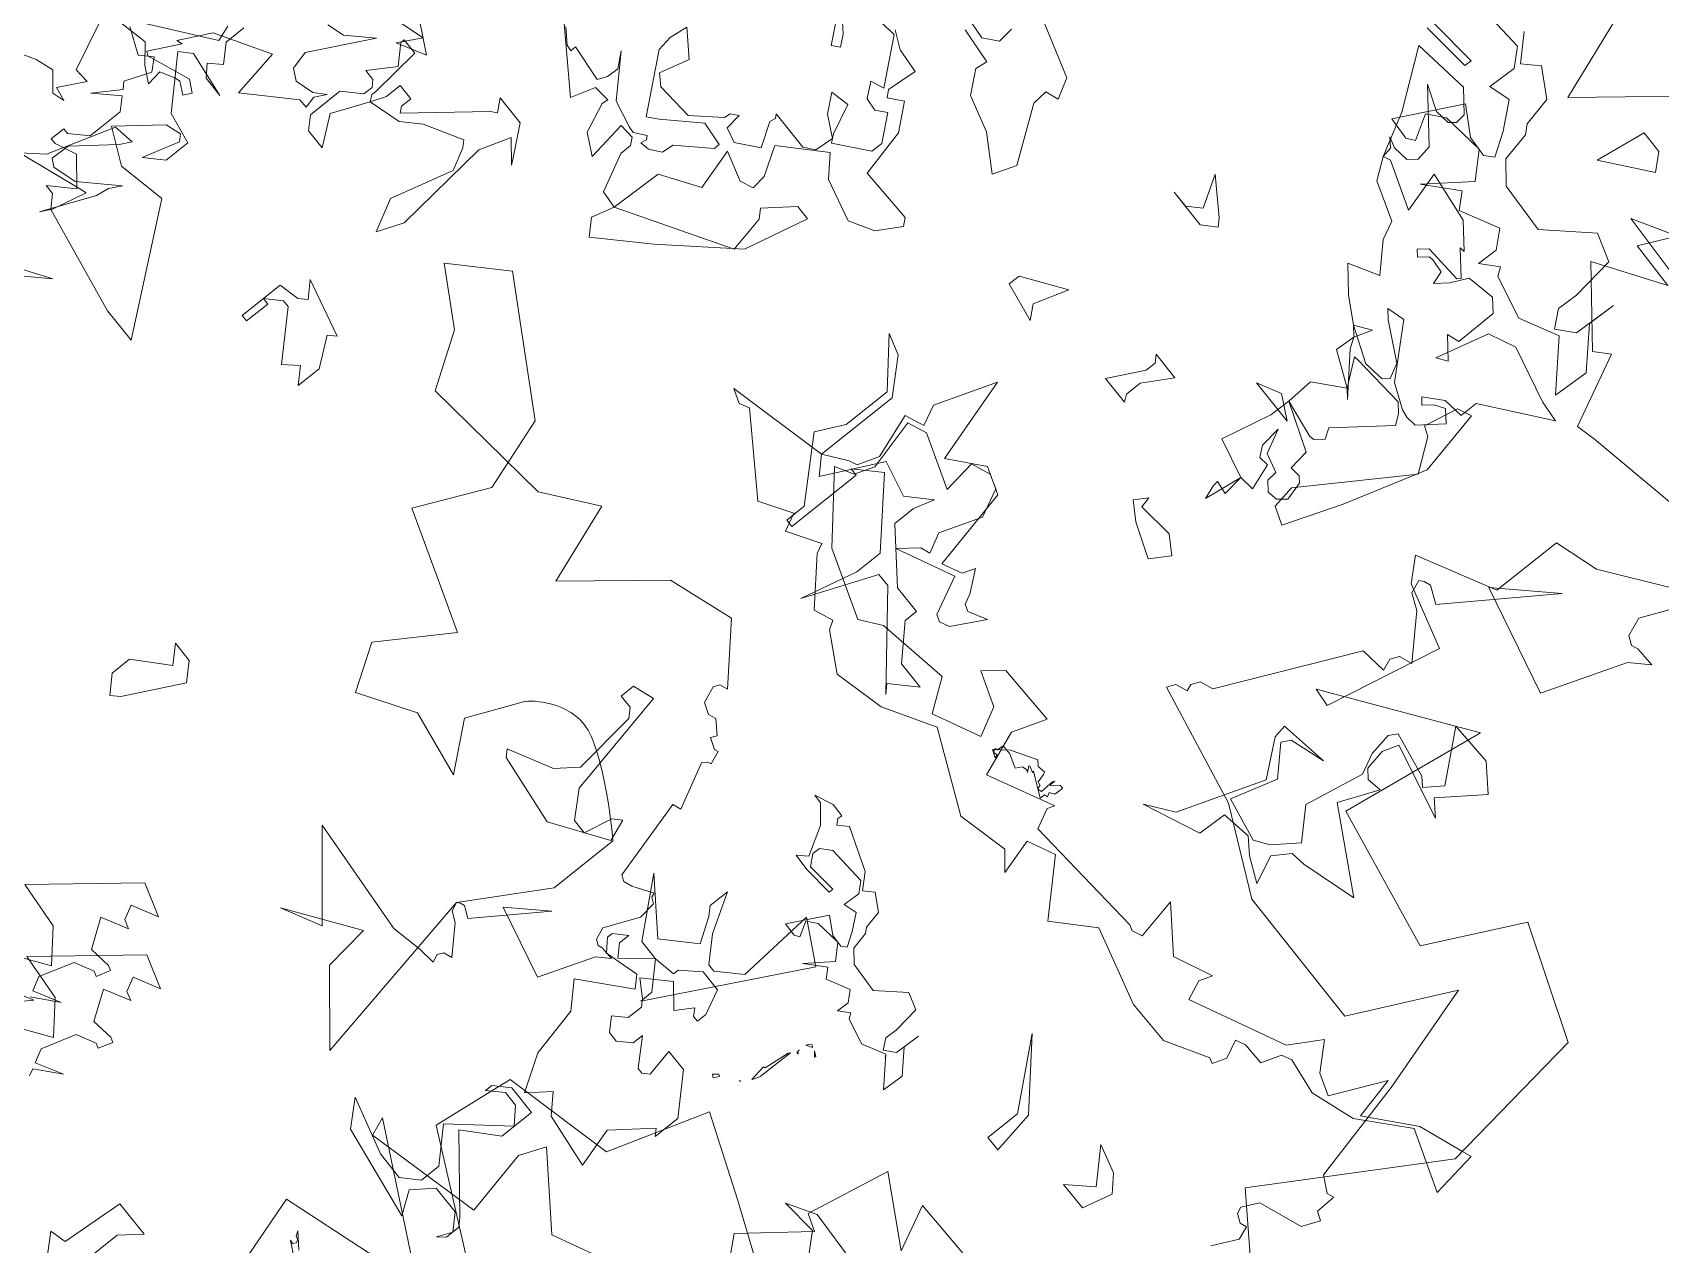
# Model space of a CAD drawing. Header units: metres. Extents: x -71 to 881, y -503 to 661.
# Drawn here: x 115.954 to 120.277, y -240.893 to -237.674 of the extents above; entities that cross this region are included whole.
import ezdxf

# ---------------------------------------------------------------- set-up
doc = ezdxf.new("R2010")
doc.units = ezdxf.units.M
doc.layers.add('ARBRE', color=100, linetype='Continuous', lineweight=13, true_color=0x00ff3f)

# ---------------------------------------------------------------- blocks, each defined once
blk = doc.blocks.new('WMF2', base_point=(0, 0.01))
at = {"color": 251, "lineweight": 0, "true_color": 0x636466}
for points in [[(49.4, -70.11), (59.14, -74.81), (58.34, -81.44), (49.36, -83.76), (46.84, -91.88), (40.14, -89.34), (24.4, -82.93)], [(3.9, -111.79), (16.57, -120.44), (8.22, -134.47), (9.81, -146.85), (18.98, -150.2), (22.71, -142.59), (34.39, -144.58), (32.65, -156.43), (43.16, -148.65), (41.63, -148.52), (39.67, -158.01), (44.92, -159.4), (46.44, -161.06), (40.43, -164.26), (40.42, -170.12), (36.91, -171.27), (31.95, -175.08)], [(27.13, -180.99), (44.83, -177.37), (46.41, -176.96), (49.12, -182.48), (50.2, -181.46), (55.69, -185.68), (50.55, -189.17), (54.41, -189.22), (50.23, -198.2)], [(58.37, -50.92), (61.87, -62.25), (50.47, -66), (62.16, -71.92), (61.59, -70.48), (52.23, -72.98), (53.36, -78.3), (52.54, -80.39), (46.99, -76.49), (41.75, -79.1)], [(37.25, -86.3), (38.33, -87.51), (34.61, -92.45), (35.99, -92.94), (34.69, -99.75), (29.28, -96.73), (30.97, -100.19), (21.09, -100.49)], [(14.72, -115.61), (13.76, -117.64), (14.16, -118.66), (14.68, -118.45), (15.39, -118.76), (15.6, -119.27), (14.94, -120.61), (11.56, -121.96), (10.97, -123.39), (11.67, -123.68), (11.74, -125.32), (12.27, -125.11), (13.58, -125.77), (15.6, -134.05), (18.21, -142.77), (22.11, -134.68), (33.61, -134.71), (40.51, -137.9), (50.45, -139.73), (50.16, -140.44), (49.24, -140.81), (49.44, -141.32), (49.15, -142.04), (48.13, -142.44), (43.19, -153.31), (41.06, -153.59), (41.43, -154.51), (41.13, -155.22), (40.11, -155.63), (43.05, -158.46), (44.35, -159.02), (44.76, -160.04), (44.45, -160.3), (43.92, -160.51), (42.49, -159.91), (37.1, -168.03), (40.97, -163.9), (32.15, -161.95), (29.82, -168.64), (28.52, -170), (30.14, -169.93), (30.65, -169.72), (31.37, -170.03), (31.94, -171.46), (30.17, -175.61)], [(50.47, -189.97), (56.38, -190.15), (44.99, -196.88)], [(58.51, -202.62), (66.66, -192.17), (70.16, -201.76), (80.62, -185.19), (89.7, -182.43), (90.01, -206.45), (97.85, -210.62), (106.23, -212.96), (97.57, -221.28), (108.11, -219.06), (114.95, -222), (119.42, -221.88), (119.84, -230.55), (121.43, -231.58), (122.86, -232.19), (129.04, -230.77), (131.8, -232.03), (142.53, -219.05), (147.98, -228.38)], [(57.93, -59.84), (59.21, -60.53), (58.92, -60.47), (58.77, -60.73), (58.88, -60.98), (59.17, -61.05), (59.42, -61.39), (58.22, -60.54)], [(69.59, -44.79), (71.26, -46.54), (69.94, -46.89), (69.59, -52), (66.59, -52), (67.83, -50.32), (67.83, -47.34)], [(82.59, -63.67), (82.02, -62.61), (81.29, -62.4), (83.29, -61.31), (81.8, -59.17), (80.03, -59.45), (79.63, -59.31), (79.98, -58.16), (80.39, -58.29), (81.86, -57.49), (82.69, -54.71), (82.12, -53.66), (80.09, -54.82), (81.89, -53.24), (81.61, -52.7)], [(87.55, -55.72), (85.96, -56.58), (87.61, -54.06)], [(86.07, -53.59), (82.77, -55.98), (85.1, -58.01), (88.93, -58.28), (83.26, -65.56), (80.58, -64.76), (82.59, -63.67), (82.59, -63.67)], [(87.01, -67), (86.45, -65.93), (85.72, -65.71), (87.73, -64.61), (86.24, -62.48), (84.47, -62.76), (84.07, -62.63), (84.4, -61.49), (84.81, -61.62), (86.3, -60.82), (87.13, -58.03), (86.56, -56.98), (84.52, -58.13), (86.33, -56.54)], [(90.49, -56.9), (87.19, -59.31), (89.51, -61.33), (93.35, -61.59), (87.7, -68.89), (85.01, -68.09), (87.01, -67), (87.01, -67)], [(64.7, -71.27), (60.09, -70.06), (57.77, -70.06), (56.55, -71.27), (56.55, -72.98), (58.86, -75.3), (55.34, -79.44), (56.55, -80.53), (57.77, -80.53), (58.86, -79.44), (58.86, -80.05), (57.77, -81.14), (55.34, -81.14), (55.34, -78.22), (57.77, -75.92), (52.42, -71.77), (51.91, -71.27), (51.91, -70.06), (52.42, -69.46), (51.91, -70.67), (53.02, -71.77), (55.34, -71.77), (56.55, -70.06), (55.34, -68.37), (63.01, -69.46), (64.7, -71.27), (64.7, -71.27)], [(68.73, -71.99), (73.89, -76.06), (74.34, -79.76), (79.68, -75.87), (76.6, -77.49), (82.66, -82.33), (73, -81.67), (70.51, -82.25), (69.1, -82.43), (69.35, -83.04), (69.14, -83.51), (68.47, -83.79), (70.41, -85.67), (71.27, -86.04), (71.55, -86.71), (71.33, -86.9), (71, -87.03), (70.05, -86.62), (66.45, -92.02), (69.04, -89.28), (63.17, -87.99), (61.62, -92.45), (60.75, -93.34), (61.84, -93.29), (62.18, -93.16), (62.64, -93.37), (63.02, -94.3), (61.86, -97.06), (62.03, -98.49), (62.51, -98.7), (62.64, -99.03), (64.13, -98.04), (64.8, -97.78), (65.29, -97.98), (67.08, -104.41), (66.4, -104.68), (68.19, -108.14), (67.94, -108.55), (67.68, -108.66), (68.1, -109.68), (68.37, -109.56), (69.29, -109.9), (69.08, -110.38), (70.18, -111.12), (70.78, -110.87), (71.7, -111.21), (72.22, -112.5), (72.02, -112.99), (71.4, -113.23), (75.46, -116.88), (80.69, -115.04), (86.12, -108.09), (88.43, -114.47), (92.34, -111.31), (103.35, -109.97), (106.1, -114.07), (110.61, -116.64), (106.84, -120.37), (96.77, -114.54), (94.84, -108.74), (97.41, -102.93), (91.6, -101), (87.74, -99.72), (91.28, -94.1), (89.03, -90.71), (84.85, -93.45), (79.38, -92.64), (82.27, -96.02), (80.34, -100.54), (80.31, -100.55), (80.25, -100.64), (80.17, -100.76), (80.05, -100.9), (79.89, -101.09), (79.68, -101.28), (79.47, -101.5), (79.2, -101.73), (78.93, -101.95), (78.6, -102.17), (78.25, -102.36), (77.89, -102.55), (77.49, -102.7), (77.07, -102.81), (76.62, -102.9), (76.15, -102.93), (75.62, -102.89), (75.04, -102.76), (74.41, -102.57), (73.74, -102.32), (73.05, -102.03), (72.35, -101.7), (71.67, -101.35), (70.98, -101), (70.34, -100.64), (69.73, -100.29), (69.19, -99.97), (68.7, -99.67), (68.31, -99.43), (68.02, -99.24), (67.83, -99.11), (67.77, -99.08), (67.77, -93.28), (71.55, -86.71), (68.73, -71.99), (68.73, -71.99)], [(97.72, -81.01), (100.04, -76.4), (100.64, -75.79), (101.87, -77), (101.87, -78.71), (99.41, -81.01), (100.64, -82.24), (98.93, -82.24), (97.72, -81.01), (97.72, -81.01)], [(96.75, -164.41), (91.89, -162.99), (91.03, -161.43), (92.05, -161.03), (91.94, -159.79), (89, -155.76), (89.67, -153.85), (92.49, -155.57), (95.44, -156.33), (96.81, -157.94), (96.68, -158.92), (99.66, -159.16)], [(103, -154.96), (101.56, -154.29), (99.54, -154.17), (99.73, -151.7), (99.31, -151.21), (98.26, -152.1), (96.65, -150.2), (95.72, -146.4), (91.23, -146.56), (90.77, -146.01), (91.89, -144.08), (93.76, -142.97), (97.21, -143.77), (98.75, -145.15), (101.81, -142.17), (100.48, -140.04), (100.32, -138.84), (101.34, -138.36), (103.76, -139.06), (102.79, -135.77), (105.69, -133.77), (105.82, -129.54), (107.25, -129.65), (108.74, -132.52), (108.73, -133.49), (109.15, -133.99), (110.39, -133.89), (109.93, -130.65), (111.62, -131.51), (112.63, -133.81), (112.58, -134.33), (113.9, -134.17), (114.51, -132.19), (129.81, -142.39)], [(131.77, -88.88), (128.43, -92.34), (131.45, -90.3)], [(137.29, -96.51), (132.41, -98.35), (132.02, -98.48), (132.65, -95.66), (133.11, -94.75), (131.35, -98.96), (131.2, -100.04), (130.7, -101), (133.23, -98.36), (135.1, -97.76), (135.74, -98.1), (135.68, -99.63), (133.33, -102.77), (132.87, -103.68), (134.56, -103.4), (136.24, -97.94), (137.95, -96.02)], [(144.2, -100.81), (142.43, -101.88), (141.01, -102.38), (139.61, -101.25), (138.63, -101.56), (139.77, -101.73), (138.66, -103.88), (139.89, -103.76), (141.57, -107.36)], [(140.9, -108.66), (138.27, -109.27), (136.88, -108.14), (135.58, -107.47), (135.77, -108.71), (134.62, -109.36), (134.22, -109.47), (133.26, -108.98), (132.92, -109.62), (133.89, -110.13), (137.3, -108.77), (137.63, -108.93), (136.36, -111.4), (136.84, -111.24), (135.54, -113.78), (131.42, -116.34), (130.72, -112.44), (127.35, -115.8), (126.6, -115.82), (126.85, -116.77), (126.37, -117.68), (127.17, -116.93), (128.65, -116.47), (129.55, -116.93), (129.96, -118.38), (127.38, -123.37), (129.16, -121.51), (130.54, -121.07)], [(130.4, -124.53), (125.18, -126.19), (126.16, -124.31), (123.96, -125.55), (126.75, -127)], [(118.99, -135.3), (117.81, -134.49), (117.3, -134.44), (117.31, -134.91), (114.32, -134.66), (114, -135.42), (113.97, -136.41), (114.88, -137.47), (112.09, -134.75), (109.9, -134.31), (109.39, -134.27), (108.55, -134.98), (108.32, -134.71), (108.41, -134.24), (107.65, -134.4), (106.82, -135.1), (106.74, -136.05), (104.54, -138.4), (104.55, -138.87), (106.51, -139.03), (108.95, -136.47), (109.72, -135.82), (113.14, -139.82), (113.34, -141.07), (113.17, -142.56), (111.11, -141.15), (111.72, -138.72), (110.83, -138.12), (107.79, -138.4), (105.92, -140.47), (105.88, -141), (105.33, -141.47), (105.18, -140.15), (103.95, -139.86), (102.35, -141.23), (103.5, -143.03), (103.41, -143.5), (103.65, -143.77), (100.39, -143.77), (99.59, -144.43), (99.47, -145.98), (101.18, -146.84), (102.3, -148.17), (100.78, -148.52), (99.7, -146.26), (99.24, -145.7), (96.84, -147.73), (96.81, -148.71), (98.38, -150.55), (99.16, -149.88), (100.2, -149.96), (101.09, -151.02), (100.03, -151.47), (102.77, -154.68), (106.07, -154.17)], [(106.42, -152.45), (105.24, -151.63), (104.58, -150.84), (105.14, -150.36), (107.17, -152.77)], [(101.88, -160.07), (98.36, -159.78), (97.31, -160.68), (97.47, -161.98)], [(55.55, -83.45), (56.85, -81.67), (58.61, -84.37), (59.53, -88.36), (61.31, -90.12), (57.78, -93.28), (58.61, -94.11), (61.31, -93.28), (62.23, -94.11), (62.23, -94.58), (61.31, -95.5), (61.31, -94.58), (60.48, -93.73), (58.61, -95.97), (56.85, -96.33), (56.85, -96.8), (55.55, -98.2), (53.79, -98.2), (52.87, -96.33), (52.87, -95.5), (53.33, -95.5), (53.79, -95.97), (54.63, -94.58), (56.39, -95.97), (58.23, -94.11), (56.85, -93.28), (56.39, -92.81), (56.39, -91.51), (57.31, -90.59), (56.39, -89.66), (55.55, -89.66), (54.63, -90.59), (54.63, -91.51), (52.87, -89.66), (52.41, -89.66), (51.93, -90.12), (52.41, -92.34), (50.63, -92.34), (47.94, -89.66), (47.94, -87.42), (48.41, -87.89), (50.63, -84.84), (49.71, -81.67), (54.16, -82.15), (55.55, -83.45), (55.55, -83.45)], [(30.71, -93.26), (29.79, -92.67), (31.51, -90.88), (33.12, -90.61), (34.74, -92.37), (37.69, -92.07), (35.5, -93.43), (30.71, -93.26), (30.71, -93.26)], [(48.48, -94.16), (48.71, -93.73), (48.96, -93.86), (48.64, -94.24), (48.48, -94.16), (48.48, -94.16)], [(58.61, -95.97), (60.32, -95.97), (63.86, -99.98), (59.71, -97.06), (57.39, -99.38), (58.61, -101.21), (59.21, -101.81), (59.21, -103.52), (57.39, -100.59), (55.69, -98.89), (55.08, -98.89), (53.39, -100.59), (53.87, -107.05), (50.45, -105.22), (56.79, -93.05), (56.79, -94.14), (58.61, -95.97), (58.61, -95.97)], [(47.28, -95.16), (47.15, -95.21), (47.28, -95.16), (47.28, -95.16)], [(132.71, -95.54), (133.58, -96.42), (134.37, -96.42), (132.71, -98.1), (134.81, -99.76), (136.47, -98.97), (136.93, -98.97), (136.93, -100.2), (136.47, -100.2), (135.25, -101.44), (135.25, -104.42), (136.12, -105.31), (137.8, -103.54), (136.47, -105.66), (136.93, -106.1), (136.12, -108.22), (136.93, -109.09), (137.8, -108.22), (139.92, -109.09)], [(140.71, -109.09), (134.81, -113.75), (135.25, -114.99)], [(134.37, -115.87), (134.37, -114.12), (133.14, -112.88), (134.02, -111.98), (133.14, -111.2), (131.46, -111.2), (135.25, -111.63), (136.12, -110.76), (132.71, -107.41), (130.14, -106.98), (130.14, -104.87), (131.46, -103.54), (130.59, -106.54), (131.03, -106.98), (132.27, -106.54), (134.81, -103.19), (131.92, -101.88), (128.03, -102.76), (120.98, -94.11), (123.89, -94.11), (132.71, -95.54), (132.71, -95.54)], [(46.51, -96.62), (46.65, -96.16), (46.74, -95.97), (46.95, -97.29), (46.8, -97.34), (46.58, -99.41), (46.49, -99.57), (46.51, -96.62), (46.51, -96.62)], [(78.38, -97.12), (74.97, -98.96), (73.76, -100.65), (74.37, -105.9), (74.97, -106.51), (76.08, -106.51), (76.08, -107.72), (74.37, -108.33), (72.54, -99.56), (70.84, -97.73), (69.62, -97.73), (69.14, -100.05), (68.53, -100.65), (67.9, -98.96), (72.05, -96.02), (77.9, -96.64), (78.38, -97.12), (78.38, -97.12)], [(46.06, -100), (46.17, -99.95), (46.26, -100.23), (46.22, -100.08), (46.06, -100), (46.06, -100)], [(45.08, -100.81), (45.46, -101.12), (45.03, -100.9), (45.08, -100.81), (45.08, -100.81)], [(45.94, -101.27), (45.76, -101.16), (46.23, -100.87), (46.06, -101.21), (45.94, -101.27), (45.94, -101.27)], [(111.88, -106.14), (110.25, -104.06), (110.25, -101.98), (111.34, -103.08), (112.32, -101.98), (115.5, -105.17), (116.06, -105.17), (117.15, -104.06), (116.61, -104.06), (116.61, -101.98), (117.15, -101.98), (117.15, -105.71), (115.5, -106.14), (114.95, -106.7), (116.06, -107.79), (111.34, -106.7), (111.88, -106.14), (111.88, -106.14)], [(41.84, -105.25), (43.62, -104.29), (45.73, -104.74), (46.01, -105.12), (46.77, -104.41), (46.73, -105.44), (47.43, -106.2), (49.22, -105.25), (49.85, -105.94), (51.28, -104.6), (49.82, -106.67), (50.87, -107.74), (52.95, -107.44), (53.69, -106.82), (53.01, -105.71), (53.39, -105.43), (54.48, -105.47), (52.9, -108.54), (51.53, -107.75), (50.51, -107.72), (50.13, -108.07), (50.82, -109.11), (51.79, -110.25), (52.85, -109.93), (52.79, -111.31), (53.49, -112.07), (56.63, -111.82), (57.39, -111.12), (57.42, -110.48), (56.72, -109.72), (54.29, -109.98), (54.31, -109.62), (56.73, -109.36), (58.12, -109.4), (57.43, -110.12), (58.73, -112.28), (60.09, -113.37), (60.82, -113.4), (59.39, -114.07), (58.29, -114.03), (58.31, -113.66), (57.96, -113.28), (57.27, -113.98), (53.82, -112.76), (52.77, -111.68), (52.09, -112.38), (50.71, -111.59), (50.41, -110.19), (50.06, -109.81), (49.75, -108.42), (48.76, -107.65), (46.27, -107.55), (44.45, -109.59), (43.06, -109.17), (42.78, -107.03), (42.83, -106.03), (42.2, -105.27), (41.44, -105.97), (41.35, -108.07), (41.41, -106.7), (39.72, -105.17), (39.79, -103.4), (41.84, -105.25), (41.84, -105.25)], [(41.84, -105.25), (41.63, -105.03), (41.84, -105.25), (41.84, -105.25)], [(31.94, -110.31), (36.07, -115.05), (31.32, -110.9), (30.71, -107.38), (31.94, -107.38), (31.94, -110.31), (31.94, -110.31)], [(23.77, -111.52), (26.08, -113.84), (23.77, -113.24), (22.56, -112.13), (23.16, -109.69), (25.47, -109.69), (23.77, -111.52), (23.77, -111.52)], [(115.75, -121.61), (116.64, -123.29), (117.08, -123.72), (119.97, -122.05), (121.3, -120.73), (123.86, -119.93), (125.08, -116.95), (123.4, -114.83), (125.08, -114.83), (125.96, -115.71), (125.96, -118.61), (124.64, -119.93), (124.64, -120.73), (125.08, -121.17), (125.96, -121.17), (124.64, -123.29), (125.96, -124.6), (125.96, -124.95), (124.64, -124.95), (124.21, -120.73), (124.21, -120.38), (123.86, -119.93), (123.4, -121.17), (123.4, -122.5), (122.09, -122.5), (122.09, -121.61), (121.74, -121.17), (117.52, -126.7), (117.08, -127.05), (117.87, -127.93), (115.4, -127.93), (113.63, -125.83), (113.28, -125.39), (114.96, -126.7), (115.75, -124.16), (114.96, -116.16), (115.75, -114.04), (117.08, -116.51), (115.75, -121.61), (115.75, -121.61)], [(88.02, -127.64), (89.18, -128.05), (81.01, -130.16), (79.28, -131.51), (78.66, -131.81), (78.08, -133.54), (79.32, -137.06), (77.83, -137.7), (78.59, -139.25), (76.91, -144.21), (74.85, -137.35), (72.31, -139.57), (70.12, -138.82), (68.65, -132.15), (67.1, -132.91), (66.75, -133.95), (65.48, -132.37), (65.1, -131.6), (64.53, -131.41), (63.1, -132.21), (64.5, -129.59), (65.26, -129.22), (65.84, -129.4), (67.29, -132.34), (71.77, -130.12), (70.62, -131.65), (69.87, -131.93), (70.65, -133.46), (69.51, -136.82), (70.57, -138.98), (71.73, -139.36), (73.23, -138.72), (72.87, -136.03), (77.25, -137.51), (78.75, -136.87), (77.7, -132.76), (78.24, -131.16), (79.66, -130.35), (74.87, -126.28), (69.33, -124.41), (67.74, -125.68), (61.86, -126.76), (60.09, -124.38), (56.38, -126.21), (57.56, -128.41), (60.34, -129.35), (59.17, -130.88), (54.25, -131.01), (55.18, -128.25), (53.81, -124.69), (48.67, -127.32), (48.87, -126.75), (48.11, -125.21), (37.91, -126.12), (37.44, -125.97), (36.67, -126.35), (37.35, -129.67), (33.92, -127.23), (30.88, -128.65), (31.23, -127.59), (30.59, -126.09), (23.17, -129.77), (21.67, -132.34), (19.86, -130.44), (18.12, -129.86), (16.15, -134.19), (15.36, -130.85), (11.87, -133.9), (8.32, -135.28), (7.59, -135.54), (7.07, -131.77), (12.02, -133.45), (15.55, -130.27), (19.06, -129.03), (22.02, -129.38), (22.79, -129), (23.33, -127.38), (25.15, -127.33), (25.92, -126.95), (25.23, -125.56), (25.63, -124.43), (26.08, -124.57), (29.34, -122.59), (32.94, -122.53), (39.22, -124.13), (42.07, -121.37), (45.72, -125.04), (47.88, -123.97), (47.05, -121.13), (48.46, -122.25), (52.55, -121.18), (59.04, -124.03), (62.95, -121.62), (67.02, -120.56), (70.08, -122.22), (70.5, -122.88), (71.99, -122.24), (75.25, -125.13), (75.62, -125.9), (78.11, -124.29), (78.79, -125.68), (81.26, -124.08), (87.26, -128.05), (88.02, -127.64), (88.02, -127.64)], [(81.01, -137.11), (81.01, -130.16), (79.79, -128.95), (77.48, -133.7), (74.56, -133.08), (72.85, -134.78), (73.33, -133.08), (73.33, -131.26), (69.33, -128.34), (67, -128.34), (67, -127.23), (64.57, -124.92), (62.26, -124.92), (64.09, -123.1), (63.48, -122.5), (69.93, -127.84), (71.03, -127.84), (73.33, -122), (72.24, -126.63), (72.24, -128.95), (76.88, -133.08), (78.71, -131.26), (78.09, -131.26), (78.09, -124.92), (78.71, -124.92), (78.71, -126.63), (82.71, -130.78), (81.61, -133.08), (81.61, -137.11), (85.03, -140.02), (83.32, -139.54), (81.01, -137.11), (81.01, -137.11)], [(54.16, -127.33), (52.25, -128.51), (51.85, -128.21), (51.22, -128.34), (51.11, -128.15), (50.9, -127.48), (50.6, -127.43), (50.52, -127.17), (50.44, -127.11), (50.17, -127.21), (50.23, -128.35), (50.16, -128.51), (50.16, -128.08), (50.07, -128.03), (49.62, -128.66), (49.33, -128.62), (49.38, -127.89), (49.74, -127.62), (49.57, -127.32), (49.82, -127.23), (49.84, -126.81), (51.76, -127.71), (51.74, -127.58), (52.22, -127.74), (52.33, -127.68), (51.98, -127.29), (52.17, -127.38), (52.57, -127.26), (52.83, -126.75), (53.96, -127.11), (54.74, -127.1), (54.8, -126.57), (54.93, -126.53), (54.96, -126.46), (54.93, -126.32), (54.74, -126.22), (54.51, -126.31), (54.41, -126.05), (55.06, -126.28), (54.16, -127.33), (54.16, -127.33)], [(105.82, -129.54), (97.54, -134.76), (98.14, -137.7), (98.75, -138.3), (97.05, -140.62), (95.83, -140.62), (97.05, -135.38), (101.69, -130.15), (105.21, -126.6), (106.3, -127.7), (105.82, -129.54), (105.82, -129.54)], [(28.56, -153.92), (30.94, -150.53), (29.67, -149.64), (35.82, -150.93), (36.23, -149.61), (35.92, -147.95), (35.22, -147.45), (34.02, -147.66), (35.31, -144.47), (28.78, -140.9), (33.22, -139.51), (34.42, -139.31), (35.29, -137.92), (34.3, -135.76), (36.32, -136.63), (37.59, -137.52), (39.98, -137.11), (40.07, -134.73), (44.54, -132.73), (42.46, -134.33), (40.08, -141.29), (42.26, -143.89), (42.45, -144.97), (38.49, -145.64), (41.28, -144.68), (41.66, -143.99), (39.59, -141.99), (40.67, -138.22), (37.1, -137.61), (35.99, -138.41), (34.61, -140.39), (36.71, -142.49), (35.82, -147.35), (36.59, -148.94), (36.91, -150.74), (36.53, -151.43), (32.84, -150.83), (32.14, -150.33), (31.15, -151.75), (34.23, -155.28), (30.66, -155.41), (28.56, -153.92), (28.56, -153.92)], [(59.05, -144.81), (61.87, -145.83), (63.32, -146.72), (62.67, -147.76), (62.48, -146.91), (59.55, -147.25), (58.09, -146.36), (59.05, -144.81), (59.05, -144.81)], [(82.25, -150.59), (79.04, -152.94), (79.92, -150.11), (79.04, -149.13), (82.25, -149.63), (82.25, -150.59), (82.25, -150.59)], [(59.93, -151.15), (60.32, -152.23), (60.38, -152.67), (59.29, -152.55), (59.49, -154.26), (58.26, -154.43), (58.99, -156.48), (59.78, -156.36), (60.39, -157.12), (60.6, -158.84), (59.69, -157), (58.12, -156.61), (58.04, -155.76), (57.3, -155.21), (56.47, -155.37), (55.94, -156.07), (56.34, -157.53), (56.79, -157.86), (57.66, -157.75), (57.9, -159.41), (61.78, -160.83), (58.66, -160.38), (58.28, -160.48), (57.75, -161.18), (58.26, -161.95), (55.2, -166.06), (55.75, -166.8), (56.5, -167.36), (60.96, -166.95), (61.31, -166.89), (59.77, -164.96), (59.07, -164.44), (62, -167.02), (62.51, -167.79), (63.26, -168.35), (60.34, -167.25), (58.66, -167.5), (58.28, -168), (58.89, -169.15), (61.9, -170.7), (62.6, -171.21), (61.18, -171.65), (57.84, -168.06), (55.81, -167.24), (55.17, -167.15), (54.29, -167.27), (52.87, -169.18), (53.82, -169.88), (54.6, -169.37), (55.15, -168.63), (55.66, -169.01), (54.32, -170.26), (52.66, -170.5), (52.66, -171.97), (47.81, -175.9), (49.56, -176.04), (54.15, -177.07), (56.26, -176.06), (57.34, -171.75), (56.54, -172.31), (58.19, -173.55), (57.21, -173.91), (57.26, -177.31), (58.26, -178.06), (60.53, -177.56), (61.17, -176.18), (61.91, -175.17), (62.25, -176.19), (63.37, -176.26), (63.72, -176.21), (64.28, -175.46), (64.78, -175.83), (64.22, -176.58), (61.08, -176.8), (60.89, -177.07), (62.8, -178.48), (62.37, -178.54), (64.31, -180), (68.46, -180.44), (67.52, -177.18), (71.39, -178.5), (71.97, -178.23), (72.13, -179.07), (72.84, -179.59), (71.95, -179.32), (70.65, -179.51), (70.12, -180.21), (70.34, -181.46), (74.19, -184.37), (72.12, -183.59), (70.89, -183.77), (70.51, -184.27), (70.59, -185.1), (72.3, -186.38), (76.95, -185.71), (73.74, -181.48), (71.97, -178.23), (70.82, -176.69), (67.68, -175.65), (66.98, -174.25), (64.97, -172.31), (67.26, -170.98), (65.32, -169.52), (63.26, -168.35), (62.04, -169.25), (62.51, -167.79), (62.6, -166.17), (59.77, -164.96), (61.9, -163.05), (61.78, -160.83), (61.83, -159.09), (62.73, -154.97), (59.49, -154.26), (59.93, -151.15), (59.93, -151.15)], [(70.48, -153.72), (70.48, -154.59), (70.98, -155.09), (68.65, -155.09), (70, -152.75), (70, -151.4), (69.61, -150.88), (71.95, -150.88), (70.48, -153.72), (70.48, -153.72)], [(56.45, -156.83), (51.18, -165.09), (52.99, -167.49), (53.79, -167.78), (53.24, -170.6), (52.14, -171.11), (51.01, -165.85), (52.98, -159.15), (54.67, -154.45), (56.12, -154.97), (56.45, -156.83), (56.45, -156.83)], [(62.6, -160.74), (60.66, -159.76), (64.44, -159.76), (62.6, -160.74), (62.6, -160.74)], [(78.47, -163.95), (77.51, -164.92), (78.97, -167.27), (76.15, -165.41), (75.64, -164.92), (76.63, -163.95), (79.84, -163.95), (78.47, -163.95), (78.47, -163.95)], [(52.76, -180.21), (55.75, -178.63), (59.24, -179.37), (59.71, -180), (60.98, -178.83), (60.92, -180.53), (62.07, -181.8), (65.07, -180.21), (66.12, -181.35), (68.53, -179.14), (66.06, -182.57), (67.81, -184.35), (71.26, -183.89), (72.51, -182.83), (71.38, -180.95), (72, -180.48), (73.83, -180.56), (71.19, -185.7), (68.92, -184.4), (67.21, -184.32), (66.57, -184.91), (67.73, -186.66), (69.36, -188.54), (71.08, -188), (71, -190.33), (72.16, -191.6), (77.42, -191.2)], [(77.57, -187.67), (73.52, -188.11), (73.54, -187.51), (77.6, -187.05)], [(72.73, -192.72), (70.97, -190.94), (69.83, -192.11), (67.56, -190.81), (67.04, -188.46), (66.45, -187.83), (65.94, -185.49), (64.29, -184.21), (60.16, -184.05), (57.09, -187.45), (54.82, -186.75), (54.35, -183.2), (54.41, -181.49), (53.37, -180.24), (52.1, -181.39), (51.95, -184.94), (52.04, -182.63), (49.22, -180.06), (49.34, -177.15), (52.76, -180.21), (52.76, -180.21)], [(59.05, -195.06), (57.96, -193.84), (61.5, -190.92), (60.89, -195.06), (59.05, -195.06), (59.05, -195.06)]]:
    blk.add_lwpolyline(points, dxfattribs=at)

msp = doc.modelspace()

# ---------------------------------------------------------------- block references
at = {"layer": 'ARBRE', "color": 251, "lineweight": 5, "true_color": 0x636466, "xscale": 0.03451886634015593, "yscale": 0.03451886634015593, "zscale": 0.03451886634015593, "rotation": 128.5771086415459}
msp.add_blockref('WMF2', (116.2803, -243.7819), dxfattribs=at)

doc.saveas('drawing.dxf')
